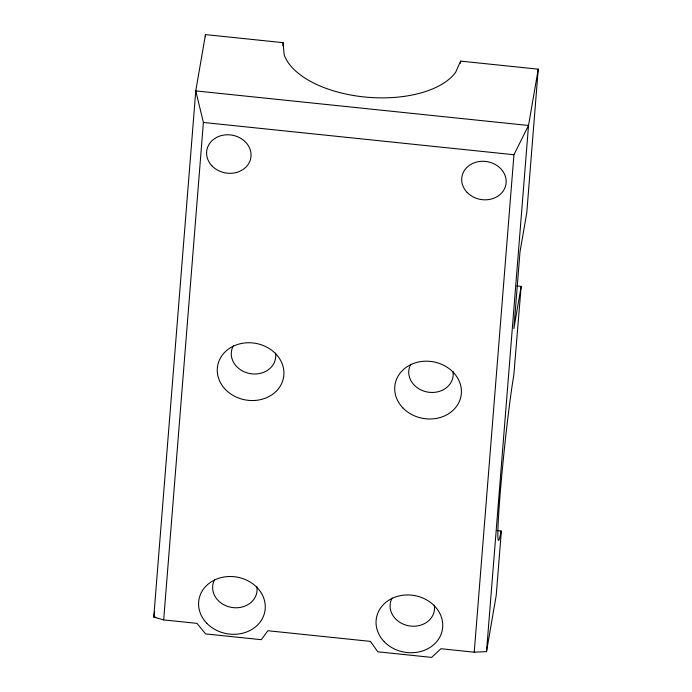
<?xml version="1.0" encoding="UTF-8"?>
<svg xmlns="http://www.w3.org/2000/svg" width="692" height="692" viewBox="0 0 692 692"><rect width="100%" height="100%" fill="white"/><g stroke="black" fill="none" stroke-linecap="round" stroke-linejoin="round"><path stroke-width="1.04" d="M205.325 36.745L205.489 34.6L283.132 42.67L284.144 54.642A89.285 45.577 4.6 0 0 364.087 96.941A89.285 45.577 4.6 0 0 455.561 72.452L460.604 61.112L538.238 69.174L526.785 212.669L519.977 252.087L513.862 328.622L521.163 286.384L516.863 285.943M496.804 530.53L501.094 530.972L501.181 533.368L496.233 595.328L486.511 651.639L474.236 652.184L440.96 648.724L431.644 657.4L377.797 651.803L370.41 641.389L267.856 630.732L261.282 639.693L205.593 633.907L196.943 623.362L163.667 619.911L203.387 122.458L195.767 90.911L205.489 34.6M282.881 45.888L283.132 42.67M460.431 63.257L460.604 61.112M474.236 652.184L513.948 154.731L528.515 125.486L538.238 69.174M486.511 651.639L528.515 125.486L195.767 90.911L153.762 617.056L163.667 619.911M521.163 286.384L513.801 375.298A89.285 3.59 -84.1 0 0 500.325 491.778A89.285 3.59 -84.1 0 0 500.619 533.584L501.094 530.972M154.679 611.745L153.762 617.056L155.864 617.281M203.387 122.458L513.948 154.731M275.528 353.024A22.317 19.168 9.8 0 1 250.253 373.645A22.317 19.168 9.8 0 1 233.342 345.749M452.992 371.466A22.317 19.168 9.8 0 1 427.717 392.087A22.317 19.168 9.8 0 1 410.814 364.191M434.325 605.232A22.317 19.168 9.8 0 1 409.05 625.853A22.317 19.168 9.8 0 1 392.148 597.949M256.862 586.79A22.317 19.168 9.8 0 1 231.586 607.412A22.317 19.168 9.8 0 1 214.684 579.507M212.055 165.942A22.317 19.168 9.8 0 0 249.855 161.219A22.317 19.168 9.8 0 0 224.554 134.966A22.317 19.168 9.8 0 0 212.055 165.942M467.161 192.445A22.317 19.168 9.8 0 0 504.961 187.731A22.317 19.168 9.8 0 0 479.668 161.47A22.317 19.168 9.8 0 0 467.161 192.445M384.242 641.7A33.484 28.761 9.8 0 0 440.942 634.616A33.484 28.761 9.8 0 0 402.995 595.232A33.484 28.761 9.8 0 0 384.242 641.7M206.778 623.258A33.484 28.761 9.8 0 0 263.479 616.174A33.484 28.761 9.8 0 0 225.531 576.791A33.484 28.761 9.8 0 0 206.778 623.258M402.908 407.934A33.484 28.761 9.8 0 0 459.609 400.858A33.484 28.761 9.8 0 0 421.662 361.475A33.484 28.761 9.8 0 0 402.908 407.934M225.445 389.492A33.484 28.761 9.8 0 0 282.137 382.417A33.484 28.761 9.8 0 0 244.19 343.033A33.484 28.761 9.8 0 0 225.445 389.492"/></g></svg>
